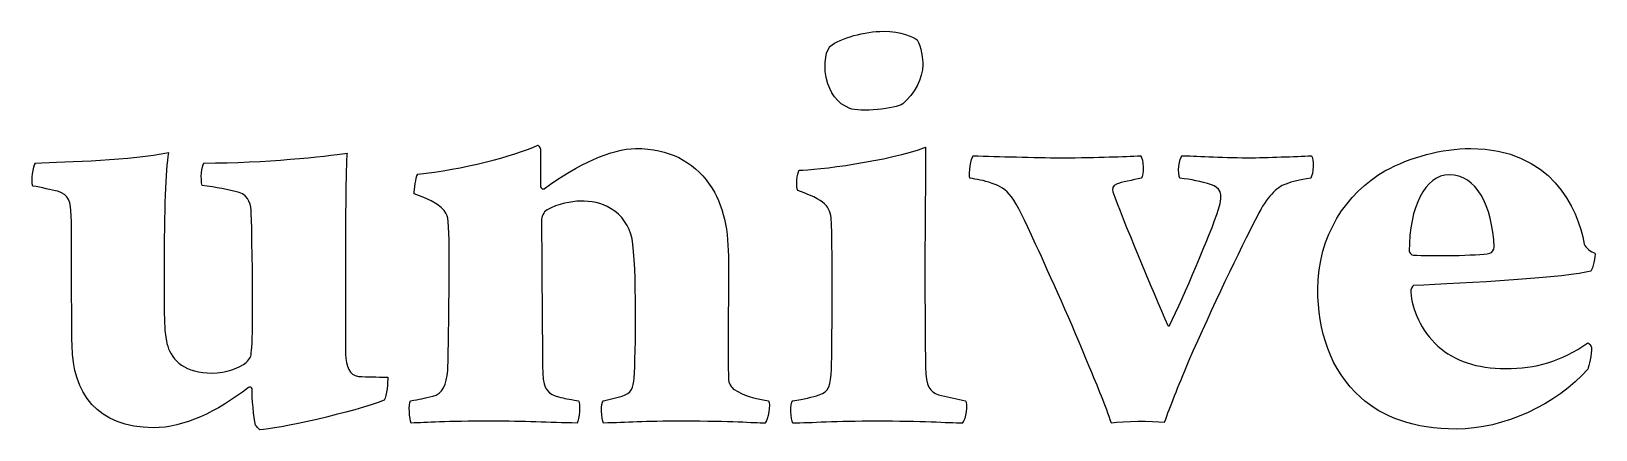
# Model space of a CAD drawing. Header units: millimetres. Extents: x -47.1 to -25.9, y 47.6 to 50.6.
# Drawn here: x -47.07 to -36.55, y 47.65 to 50.33 of the extents above; entities that cross this region are included whole.
import ezdxf

# ---------------------------------------------------------------- set-up
doc = ezdxf.new("R2010")
doc.units = ezdxf.units.MM
doc.header["$MEASUREMENT"] = 0
doc.layers.add('Camada 1', color=7, linetype='Continuous')

msp = doc.modelspace()

# ---------------------------------------------------------------- linework, layer by layer
at = {"layer": 'Camada 1', "color": 250}
for points, knots in [([(-41.0761, 50.1048), (-41.0761, 50.1402), (-41.0857, 50.2289), (-41.1144, 50.2732), (-41.1144, 50.2732), (-41.1433, 50.2953), (-41.2202, 50.3308), (-41.3404, 50.3308), (-41.3404, 50.3308), (-41.4653, 50.3308), (-41.6288, 50.2865), (-41.7009, 50.2289), (-41.7009, 50.2289), (-41.7393, 50.1845), (-41.7393, 50.0605), (-41.7249, 50.0117), (-41.7249, 50.0117), (-41.7009, 49.9187), (-41.6528, 49.8433), (-41.5663, 49.8123), (-41.5663, 49.8123), (-41.5039, 49.7857), (-41.2539, 49.8079), (-41.2107, 49.8433), (-41.2107, 49.8433), (-41.1338, 49.9054), (-41.0761, 50.0162), (-41.0761, 50.1048)], [0, 0, 0, 0, 0.125, 0.125, 0.125, 0.125, 0.25, 0.25, 0.25, 0.25, 0.375, 0.375, 0.375, 0.375, 0.5, 0.5, 0.5, 0.5, 0.625, 0.625, 0.625, 0.625, 0.75, 0.75, 0.75, 0.75, 1, 1, 1, 1]), ([(-47.065, 49.2894), (-47.0073, 49.2806), (-46.9352, 49.2629), (-46.8967, 49.254), (-46.8967, 49.254), (-46.8198, 49.2318), (-46.8102, 49.1831), (-46.8054, 49.09), (-46.8054, 49.09), (-46.8006, 48.8685), (-46.8054, 48.4342), (-46.8006, 48.2171), (-46.8006, 48.2171), (-46.7958, 47.898), (-46.6324, 47.6632), (-46.2527, 47.6632), (-46.2527, 47.6632), (-46.046, 47.6632), (-45.8297, 47.7695), (-45.6134, 47.9335), (-45.6134, 47.9335), (-45.6038, 47.9424), (-45.5894, 47.9335), (-45.5894, 47.9246), (-45.5894, 47.9246), (-45.5894, 47.867), (-45.5798, 47.7297), (-45.5654, 47.6809), (-45.5654, 47.6809), (-45.5605, 47.6721), (-45.5461, 47.6543), (-45.5365, 47.6499), (-45.5365, 47.6499), (-45.4356, 47.6499), (-44.8925, 47.7695), (-44.7001, 47.8493), (-44.7001, 47.8493), (-44.6809, 47.8759), (-44.6762, 47.9734), (-44.6762, 48.0044), (-44.6762, 48.0044), (-44.7531, 48.0044), (-44.8108, 48.0044), (-44.8733, 48.0088), (-44.8733, 48.0088), (-44.9357, 48.0177), (-44.9549, 48.0753), (-44.9597, 48.1595), (-44.9597, 48.1595), (-44.9597, 48.1595), (-44.9597, 49.0502), (-44.9597, 49.0502), (-44.9597, 49.0502), (-44.9597, 49.2407), (-44.9549, 49.4711), (-44.9502, 49.511), (-44.9502, 49.511), (-45.0991, 49.4888), (-45.498, 49.4445), (-45.9114, 49.4445), (-45.9114, 49.4445), (-45.9306, 49.4224), (-45.9355, 49.3382), (-45.9258, 49.2939), (-45.9258, 49.2939), (-45.8297, 49.2806), (-45.7479, 49.2673), (-45.6759, 49.2451), (-45.6759, 49.2451), (-45.6086, 49.2274), (-45.5941, 49.1565), (-45.5941, 49.1078), (-45.5941, 49.1078), (-45.5798, 48.5494), (-45.5846, 48.2392), (-45.5941, 48.1683), (-45.5941, 48.1683), (-45.5941, 48.1506), (-45.6038, 48.124), (-45.6279, 48.1019), (-45.6279, 48.1019), (-45.6759, 48.0664), (-45.7624, 48.031), (-45.8586, 48.031), (-45.8586, 48.031), (-46.0364, 48.031), (-46.1277, 48.1152), (-46.1566, 48.2127), (-46.1566, 48.2127), (-46.1854, 48.3013), (-46.1806, 48.4519), (-46.1806, 48.7134), (-46.1806, 48.7134), (-46.1806, 49.1521), (-46.171, 49.3825), (-46.1518, 49.5154), (-46.1518, 49.5154), (-46.3969, 49.4623), (-46.8295, 49.4534), (-47.0458, 49.4445), (-47.0458, 49.4445), (-47.065, 49.4224), (-47.0746, 49.3249), (-47.065, 49.2894)], [0, 0, 0, 0, 0.037037, 0.037037, 0.037037, 0.037037, 0.0740741, 0.0740741, 0.0740741, 0.0740741, 0.1111111, 0.1111111, 0.1111111, 0.1111111, 0.1481481, 0.1481481, 0.1481481, 0.1481481, 0.1851852, 0.1851852, 0.1851852, 0.1851852, 0.2222222, 0.2222222, 0.2222222, 0.2222222, 0.2592593, 0.2592593, 0.2592593, 0.2592593, 0.2962963, 0.2962963, 0.2962963, 0.2962963, 0.3333333, 0.3333333, 0.3333333, 0.3333333, 0.3703704, 0.3703704, 0.3703704, 0.3703704, 0.4074074, 0.4074074, 0.4074074, 0.4074074, 0.4444444, 0.4444444, 0.4444444, 0.4444444, 0.4814815, 0.4814815, 0.4814815, 0.4814815, 0.5185185, 0.5185185, 0.5185185, 0.5185185, 0.5555556, 0.5555556, 0.5555556, 0.5555556, 0.5925926, 0.5925926, 0.5925926, 0.5925926, 0.6296296, 0.6296296, 0.6296296, 0.6296296, 0.6666667, 0.6666667, 0.6666667, 0.6666667, 0.7037037, 0.7037037, 0.7037037, 0.7037037, 0.7407407, 0.7407407, 0.7407407, 0.7407407, 0.7777778, 0.7777778, 0.7777778, 0.7777778, 0.8148148, 0.8148148, 0.8148148, 0.8148148, 0.8518519, 0.8518519, 0.8518519, 0.8518519, 0.8888889, 0.8888889, 0.8888889, 0.8888889, 0.9259259, 0.9259259, 0.9259259, 0.9259259, 1, 1, 1, 1]), ([(-44.5223, 47.8449), (-44.5367, 47.8227), (-44.5319, 47.7208), (-44.5175, 47.6942), (-44.5175, 47.6942), (-44.4117, 47.6986), (-44.2964, 47.7075), (-43.9744, 47.7075), (-43.9744, 47.7075), (-43.7629, 47.7075), (-43.5899, 47.6986), (-43.4024, 47.6942), (-43.4024, 47.6942), (-43.388, 47.7164), (-43.3784, 47.8271), (-43.3928, 47.8449), (-43.3928, 47.8449), (-43.4697, 47.8582), (-43.4793, 47.8582), (-43.5274, 47.8715), (-43.5274, 47.8715), (-43.5899, 47.8892), (-43.6283, 47.9113), (-43.6332, 48.031), (-43.6332, 48.031), (-43.6379, 48.2791), (-43.6379, 48.7754), (-43.6427, 49.059), (-43.6427, 49.059), (-43.6427, 49.0767), (-43.6283, 49.1166), (-43.6043, 49.1299), (-43.6043, 49.1299), (-43.5322, 49.1698), (-43.4361, 49.1875), (-43.3832, 49.1875), (-43.3832, 49.1875), (-43.3063, 49.1875), (-43.239, 49.1787), (-43.1765, 49.1388), (-43.1765, 49.1388), (-43.0996, 49.0945), (-43.0515, 49.0191), (-43.0323, 48.9349), (-43.0323, 48.9349), (-42.9987, 48.7533), (-43.0083, 48.1462), (-43.0179, 48), (-43.0179, 48), (-43.0227, 47.9335), (-43.0371, 47.8936), (-43.0996, 47.8759), (-43.0996, 47.8759), (-43.0996, 47.8759), (-43.2246, 47.8449), (-43.2246, 47.8449), (-43.2246, 47.8449), (-43.2437, 47.8316), (-43.239, 47.7208), (-43.2246, 47.6942), (-43.2246, 47.6942), (-43.0612, 47.6986), (-42.9602, 47.7075), (-42.6911, 47.7075), (-42.6911, 47.7075), (-42.3594, 47.7075), (-42.2152, 47.6942), (-42.1383, 47.6942), (-42.1383, 47.6942), (-42.1143, 47.7164), (-42.0998, 47.8227), (-42.1143, 47.8449), (-42.1143, 47.8449), (-42.2152, 47.8582), (-42.2825, 47.8803), (-42.345, 47.9202), (-42.345, 47.9202), (-42.3642, 47.9335), (-42.3835, 47.9645), (-42.3835, 47.9955), (-42.3835, 47.9955), (-42.3883, 48.1373), (-42.3835, 48.5095), (-42.3835, 48.7799), (-42.3835, 48.7799), (-42.3835, 48.9837), (-42.4122, 49.1654), (-42.5132, 49.3027), (-42.5132, 49.3027), (-42.6237, 49.4578), (-42.7824, 49.542), (-43.0083, 49.542), (-43.0083, 49.542), (-43.1668, 49.542), (-43.3976, 49.4357), (-43.6235, 49.2717), (-43.6235, 49.2717), (-43.6283, 49.2673), (-43.6476, 49.2717), (-43.6476, 49.285), (-43.6476, 49.285), (-43.6476, 49.285), (-43.6476, 49.5287), (-43.6476, 49.5287), (-43.6476, 49.5287), (-43.6476, 49.542), (-43.6571, 49.5553), (-43.6668, 49.5642), (-43.6668, 49.5642), (-43.8302, 49.4888), (-44.1763, 49.4002), (-44.4742, 49.3692), (-44.4742, 49.3692), (-44.4886, 49.347), (-44.4983, 49.2673), (-44.4983, 49.2363), (-44.4983, 49.2363), (-44.306, 49.1742), (-44.282, 49.1122), (-44.2724, 49.0723), (-44.2724, 49.0723), (-44.2628, 49.028), (-44.2628, 48.8375), (-44.2628, 48.7267), (-44.2628, 48.7267), (-44.2628, 48.5361), (-44.2676, 48.1816), (-44.2724, 48.0487), (-44.2724, 48.0487), (-44.282, 47.9556), (-44.306, 47.8892), (-44.3733, 47.8759), (-44.3733, 47.8759), (-44.431, 47.8626), (-44.4647, 47.8537), (-44.5223, 47.8449)], [0, 0, 0, 0, 0.0285714, 0.0285714, 0.0285714, 0.0285714, 0.0571429, 0.0571429, 0.0571429, 0.0571429, 0.0857143, 0.0857143, 0.0857143, 0.0857143, 0.1142857, 0.1142857, 0.1142857, 0.1142857, 0.1428571, 0.1428571, 0.1428571, 0.1428571, 0.1714286, 0.1714286, 0.1714286, 0.1714286, 0.2, 0.2, 0.2, 0.2, 0.2285714, 0.2285714, 0.2285714, 0.2285714, 0.2571429, 0.2571429, 0.2571429, 0.2571429, 0.2857143, 0.2857143, 0.2857143, 0.2857143, 0.3142857, 0.3142857, 0.3142857, 0.3142857, 0.3428571, 0.3428571, 0.3428571, 0.3428571, 0.3714286, 0.3714286, 0.3714286, 0.3714286, 0.4, 0.4, 0.4, 0.4, 0.4285714, 0.4285714, 0.4285714, 0.4285714, 0.4571429, 0.4571429, 0.4571429, 0.4571429, 0.4857143, 0.4857143, 0.4857143, 0.4857143, 0.5142857, 0.5142857, 0.5142857, 0.5142857, 0.5428571, 0.5428571, 0.5428571, 0.5428571, 0.5714286, 0.5714286, 0.5714286, 0.5714286, 0.6, 0.6, 0.6, 0.6, 0.6285714, 0.6285714, 0.6285714, 0.6285714, 0.6571429, 0.6571429, 0.6571429, 0.6571429, 0.6857143, 0.6857143, 0.6857143, 0.6857143, 0.7142857, 0.7142857, 0.7142857, 0.7142857, 0.7428571, 0.7428571, 0.7428571, 0.7428571, 0.7714286, 0.7714286, 0.7714286, 0.7714286, 0.8, 0.8, 0.8, 0.8, 0.8285714, 0.8285714, 0.8285714, 0.8285714, 0.8571429, 0.8571429, 0.8571429, 0.8571429, 0.8857143, 0.8857143, 0.8857143, 0.8857143, 0.9142857, 0.9142857, 0.9142857, 0.9142857, 0.9428571, 0.9428571, 0.9428571, 0.9428571, 1, 1, 1, 1]), ([(-40.7876, 47.8449), (-40.7876, 47.8449), (-40.9703, 47.8847), (-40.9703, 47.8847), (-40.9703, 47.8847), (-41.028, 47.9069), (-41.0569, 47.9379), (-41.0569, 48.0709), (-41.0569, 48.0709), (-41.0616, 48.2747), (-41.0616, 48.5716), (-41.0616, 48.7976), (-41.0616, 48.7976), (-41.0616, 49.0457), (-41.0569, 49.3692), (-41.0569, 49.5509), (-41.0569, 49.5509), (-41.302, 49.4578), (-41.797, 49.3958), (-41.9076, 49.3958), (-41.9076, 49.3958), (-41.922, 49.3781), (-41.9317, 49.2806), (-41.9172, 49.2584), (-41.9172, 49.2584), (-41.7922, 49.2141), (-41.7585, 49.192), (-41.7249, 49.1565), (-41.7249, 49.1565), (-41.7009, 49.1343), (-41.6913, 49.0812), (-41.6913, 49.0457), (-41.6913, 49.0457), (-41.6865, 48.9704), (-41.6865, 48.7931), (-41.6865, 48.6425), (-41.6865, 48.6425), (-41.6865, 48.4298), (-41.6865, 48.1551), (-41.6913, 48.0576), (-41.6913, 48.0576), (-41.6961, 47.9512), (-41.7057, 47.9025), (-41.773, 47.8847), (-41.773, 47.8847), (-41.821, 47.867), (-41.8739, 47.8582), (-41.9509, 47.8449), (-41.9509, 47.8449), (-41.97, 47.8271), (-41.9653, 47.7164), (-41.9509, 47.6942), (-41.9509, 47.6942), (-41.8307, 47.6942), (-41.6577, 47.7075), (-41.3884, 47.7075), (-41.3884, 47.7075), (-41.0857, 47.7075), (-40.903, 47.6942), (-40.8117, 47.6942), (-40.8117, 47.6942), (-40.7829, 47.7164), (-40.7732, 47.8271), (-40.7876, 47.8449)], [0, 0, 0, 0, 0.0588235, 0.0588235, 0.0588235, 0.0588235, 0.1176471, 0.1176471, 0.1176471, 0.1176471, 0.1764706, 0.1764706, 0.1764706, 0.1764706, 0.2352941, 0.2352941, 0.2352941, 0.2352941, 0.2941176, 0.2941176, 0.2941176, 0.2941176, 0.3529412, 0.3529412, 0.3529412, 0.3529412, 0.4117647, 0.4117647, 0.4117647, 0.4117647, 0.4705882, 0.4705882, 0.4705882, 0.4705882, 0.5294118, 0.5294118, 0.5294118, 0.5294118, 0.5882353, 0.5882353, 0.5882353, 0.5882353, 0.6470588, 0.6470588, 0.6470588, 0.6470588, 0.7058824, 0.7058824, 0.7058824, 0.7058824, 0.7647059, 0.7647059, 0.7647059, 0.7647059, 0.8235294, 0.8235294, 0.8235294, 0.8235294, 0.8823529, 0.8823529, 0.8823529, 0.8823529, 1, 1, 1, 1]), ([(-40.7588, 49.3426), (-40.7155, 49.3338), (-40.6674, 49.3293), (-40.6099, 49.3072), (-40.6099, 49.3072), (-40.4992, 49.2717), (-40.4704, 49.2363), (-40.3166, 48.8995), (-40.3166, 48.8995), (-40.2204, 48.6868), (-40.0715, 48.3633), (-39.9561, 48.0753), (-39.9561, 48.0753), (-39.8984, 47.9379), (-39.8456, 47.8094), (-39.8071, 47.6942), (-39.8071, 47.6942), (-39.7206, 47.7075), (-39.538, 47.7075), (-39.4514, 47.6986), (-39.4514, 47.6986), (-39.413, 47.805), (-39.365, 47.9246), (-39.2881, 48.1107), (-39.2881, 48.1107), (-39.1294, 48.4697), (-38.9468, 48.8552), (-38.8266, 49.0856), (-38.8266, 49.0856), (-38.7593, 49.2185), (-38.6968, 49.2806), (-38.6343, 49.3027), (-38.6343, 49.3027), (-38.5863, 49.3205), (-38.543, 49.3293), (-38.4661, 49.3426), (-38.4661, 49.3426), (-38.4469, 49.3692), (-38.4421, 49.4755), (-38.4613, 49.4933), (-38.4613, 49.4933), (-38.5718, 49.4888), (-38.7497, 49.48), (-38.8939, 49.48), (-38.8939, 49.48), (-39.0718, 49.48), (-39.2544, 49.4933), (-39.3313, 49.4933), (-39.3313, 49.4933), (-39.3505, 49.48), (-39.365, 49.3692), (-39.3456, 49.3426), (-39.3456, 49.3426), (-39.2687, 49.3338), (-39.2063, 49.3205), (-39.1342, 49.2983), (-39.1342, 49.2983), (-39.0813, 49.2806), (-39.0477, 49.2451), (-39.0862, 49.1343), (-39.0862, 49.1343), (-39.1438, 48.9527), (-39.3217, 48.5494), (-39.413, 48.3545), (-39.413, 48.3545), (-39.413, 48.35), (-39.4226, 48.3456), (-39.4274, 48.35), (-39.4274, 48.35), (-39.5283, 48.5849), (-39.7351, 49.0767), (-39.7975, 49.2496), (-39.7975, 49.2496), (-39.8023, 49.2673), (-39.7975, 49.2939), (-39.7734, 49.3027), (-39.7734, 49.3027), (-39.7398, 49.316), (-39.6629, 49.3293), (-39.6052, 49.3426), (-39.6052, 49.3426), (-39.586, 49.3648), (-39.5908, 49.4711), (-39.6101, 49.4933), (-39.6101, 49.4933), (-39.7254, 49.4888), (-39.884, 49.48), (-40.1435, 49.48), (-40.1435, 49.48), (-40.331, 49.48), (-40.5666, 49.4888), (-40.7348, 49.4933), (-40.7348, 49.4933), (-40.754, 49.48), (-40.7684, 49.3736), (-40.7588, 49.3426)], [0, 0, 0, 0, 0.04, 0.04, 0.04, 0.04, 0.08, 0.08, 0.08, 0.08, 0.12, 0.12, 0.12, 0.12, 0.16, 0.16, 0.16, 0.16, 0.2, 0.2, 0.2, 0.2, 0.24, 0.24, 0.24, 0.24, 0.28, 0.28, 0.28, 0.28, 0.32, 0.32, 0.32, 0.32, 0.36, 0.36, 0.36, 0.36, 0.4, 0.4, 0.4, 0.4, 0.44, 0.44, 0.44, 0.44, 0.48, 0.48, 0.48, 0.48, 0.52, 0.52, 0.52, 0.52, 0.56, 0.56, 0.56, 0.56, 0.6, 0.6, 0.6, 0.6, 0.64, 0.64, 0.64, 0.64, 0.68, 0.68, 0.68, 0.68, 0.72, 0.72, 0.72, 0.72, 0.76, 0.76, 0.76, 0.76, 0.8, 0.8, 0.8, 0.8, 0.84, 0.84, 0.84, 0.84, 0.88, 0.88, 0.88, 0.88, 0.92, 0.92, 0.92, 0.92, 1, 1, 1, 1]), ([(-36.6012, 48.2348), (-36.7839, 48.1063), (-36.9521, 48.062), (-37.154, 48.062), (-37.154, 48.062), (-37.351, 48.062), (-37.4952, 48.1107), (-37.6105, 48.2127), (-37.6105, 48.2127), (-37.7259, 48.319), (-37.7836, 48.4564), (-37.7932, 48.576), (-37.7932, 48.576), (-37.7932, 48.5893), (-37.7836, 48.6159), (-37.774, 48.6203), (-37.774, 48.6203), (-37.4327, 48.6336), (-36.7214, 48.6735), (-36.582, 48.7178), (-36.582, 48.7178), (-36.5676, 48.7267), (-36.5483, 48.8242), (-36.5531, 48.8375), (-36.5531, 48.8375), (-36.5771, 48.8463), (-36.6204, 48.8729), (-36.6252, 48.8995), (-36.6252, 48.8995), (-36.6684, 49.1432), (-36.8511, 49.542), (-37.3894, 49.542), (-37.3894, 49.542), (-37.5816, 49.542), (-37.798, 49.4844), (-37.9662, 49.3914), (-37.9662, 49.3914), (-38.2257, 49.2407), (-38.418, 48.9571), (-38.418, 48.5937), (-38.418, 48.5937), (-38.418, 48.3234), (-38.3363, 48.0487), (-38.1296, 47.867), (-38.1296, 47.867), (-37.9806, 47.7341), (-37.774, 47.6543), (-37.4855, 47.6543), (-37.4855, 47.6543), (-37.1684, 47.6543), (-36.8127, 47.8183), (-36.6012, 48.0576), (-36.6012, 48.0576), (-36.5964, 48.0753), (-36.5723, 48.1595), (-36.5771, 48.2038), (-36.5771, 48.2038), (-36.5771, 48.2171), (-36.5964, 48.2304), (-36.6012, 48.2348)], [0, 0, 0, 0, 0.0625, 0.0625, 0.0625, 0.0625, 0.125, 0.125, 0.125, 0.125, 0.1875, 0.1875, 0.1875, 0.1875, 0.25, 0.25, 0.25, 0.25, 0.3125, 0.3125, 0.3125, 0.3125, 0.375, 0.375, 0.375, 0.375, 0.4375, 0.4375, 0.4375, 0.4375, 0.5, 0.5, 0.5, 0.5, 0.5625, 0.5625, 0.5625, 0.5625, 0.625, 0.625, 0.625, 0.625, 0.6875, 0.6875, 0.6875, 0.6875, 0.75, 0.75, 0.75, 0.75, 0.8125, 0.8125, 0.8125, 0.8125, 0.875, 0.875, 0.875, 0.875, 1, 1, 1, 1]), ([(-37.5336, 49.3648), (-37.351, 49.3648), (-37.2453, 49.1609), (-37.2309, 48.8773), (-37.2309, 48.8773), (-37.2309, 48.8596), (-37.2453, 48.8419), (-37.2597, 48.8375), (-37.2597, 48.8375), (-37.3414, 48.8197), (-37.6634, 48.8197), (-37.774, 48.8242), (-37.774, 48.8242), (-37.7932, 48.8242), (-37.8028, 48.8463), (-37.8028, 48.8507), (-37.8028, 48.8507), (-37.8028, 49.1476), (-37.6971, 49.3648), (-37.5336, 49.3648)], [0, 0, 0, 0, 0.1666667, 0.1666667, 0.1666667, 0.1666667, 0.3333333, 0.3333333, 0.3333333, 0.3333333, 0.5, 0.5, 0.5, 0.5, 0.6666667, 0.6666667, 0.6666667, 0.6666667, 1, 1, 1, 1])]:
    msp.add_open_spline(points, degree=3, knots=knots, dxfattribs=at)
at = {"layer": 'Camada 1', "color": 250, "lineweight": 9}
for points, knots in [([(-41.0761, 50.1048), (-41.0761, 50.1402), (-41.0857, 50.2289), (-41.1144, 50.2732), (-41.1144, 50.2732), (-41.1433, 50.2953), (-41.2202, 50.3308), (-41.3404, 50.3308), (-41.3404, 50.3308), (-41.4653, 50.3308), (-41.6288, 50.2865), (-41.7009, 50.2289), (-41.7009, 50.2289), (-41.7393, 50.1845), (-41.7393, 50.0605), (-41.7249, 50.0117), (-41.7249, 50.0117), (-41.7009, 49.9187), (-41.6528, 49.8433), (-41.5663, 49.8123), (-41.5663, 49.8123), (-41.5039, 49.7857), (-41.2539, 49.8079), (-41.2107, 49.8433), (-41.2107, 49.8433), (-41.1338, 49.9054), (-41.0761, 50.0162), (-41.0761, 50.1048)], [0, 0, 0, 0, 0.125, 0.125, 0.125, 0.125, 0.25, 0.25, 0.25, 0.25, 0.375, 0.375, 0.375, 0.375, 0.5, 0.5, 0.5, 0.5, 0.625, 0.625, 0.625, 0.625, 0.75, 0.75, 0.75, 0.75, 1, 1, 1, 1]), ([(-47.065, 49.2894), (-47.0073, 49.2806), (-46.9352, 49.2629), (-46.8967, 49.254), (-46.8967, 49.254), (-46.8198, 49.2318), (-46.8102, 49.1831), (-46.8054, 49.09), (-46.8054, 49.09), (-46.8006, 48.8685), (-46.8054, 48.4342), (-46.8006, 48.2171), (-46.8006, 48.2171), (-46.7958, 47.898), (-46.6324, 47.6632), (-46.2527, 47.6632), (-46.2527, 47.6632), (-46.046, 47.6632), (-45.8297, 47.7695), (-45.6134, 47.9335), (-45.6134, 47.9335), (-45.6038, 47.9424), (-45.5894, 47.9335), (-45.5894, 47.9246), (-45.5894, 47.9246), (-45.5894, 47.867), (-45.5798, 47.7297), (-45.5654, 47.6809), (-45.5654, 47.6809), (-45.5605, 47.6721), (-45.5461, 47.6543), (-45.5365, 47.6499), (-45.5365, 47.6499), (-45.4356, 47.6499), (-44.8925, 47.7695), (-44.7001, 47.8493), (-44.7001, 47.8493), (-44.6809, 47.8759), (-44.6762, 47.9734), (-44.6762, 48.0044), (-44.6762, 48.0044), (-44.7531, 48.0044), (-44.8108, 48.0044), (-44.8733, 48.0088), (-44.8733, 48.0088), (-44.9357, 48.0177), (-44.9549, 48.0753), (-44.9597, 48.1595), (-44.9597, 48.1595), (-44.9597, 48.1595), (-44.9597, 49.0502), (-44.9597, 49.0502), (-44.9597, 49.0502), (-44.9597, 49.2407), (-44.9549, 49.4711), (-44.9502, 49.511), (-44.9502, 49.511), (-45.0991, 49.4888), (-45.498, 49.4445), (-45.9114, 49.4445), (-45.9114, 49.4445), (-45.9306, 49.4224), (-45.9355, 49.3382), (-45.9258, 49.2939), (-45.9258, 49.2939), (-45.8297, 49.2806), (-45.7479, 49.2673), (-45.6759, 49.2451), (-45.6759, 49.2451), (-45.6086, 49.2274), (-45.5941, 49.1565), (-45.5941, 49.1078), (-45.5941, 49.1078), (-45.5798, 48.5494), (-45.5846, 48.2392), (-45.5941, 48.1683), (-45.5941, 48.1683), (-45.5941, 48.1506), (-45.6038, 48.124), (-45.6279, 48.1019), (-45.6279, 48.1019), (-45.6759, 48.0664), (-45.7624, 48.031), (-45.8586, 48.031), (-45.8586, 48.031), (-46.0364, 48.031), (-46.1277, 48.1152), (-46.1566, 48.2127), (-46.1566, 48.2127), (-46.1854, 48.3013), (-46.1806, 48.4519), (-46.1806, 48.7134), (-46.1806, 48.7134), (-46.1806, 49.1521), (-46.171, 49.3825), (-46.1518, 49.5154), (-46.1518, 49.5154), (-46.3969, 49.4623), (-46.8295, 49.4534), (-47.0458, 49.4445), (-47.0458, 49.4445), (-47.065, 49.4224), (-47.0746, 49.3249), (-47.065, 49.2894)], [0, 0, 0, 0, 0.037037, 0.037037, 0.037037, 0.037037, 0.0740741, 0.0740741, 0.0740741, 0.0740741, 0.1111111, 0.1111111, 0.1111111, 0.1111111, 0.1481481, 0.1481481, 0.1481481, 0.1481481, 0.1851852, 0.1851852, 0.1851852, 0.1851852, 0.2222222, 0.2222222, 0.2222222, 0.2222222, 0.2592593, 0.2592593, 0.2592593, 0.2592593, 0.2962963, 0.2962963, 0.2962963, 0.2962963, 0.3333333, 0.3333333, 0.3333333, 0.3333333, 0.3703704, 0.3703704, 0.3703704, 0.3703704, 0.4074074, 0.4074074, 0.4074074, 0.4074074, 0.4444444, 0.4444444, 0.4444444, 0.4444444, 0.4814815, 0.4814815, 0.4814815, 0.4814815, 0.5185185, 0.5185185, 0.5185185, 0.5185185, 0.5555556, 0.5555556, 0.5555556, 0.5555556, 0.5925926, 0.5925926, 0.5925926, 0.5925926, 0.6296296, 0.6296296, 0.6296296, 0.6296296, 0.6666667, 0.6666667, 0.6666667, 0.6666667, 0.7037037, 0.7037037, 0.7037037, 0.7037037, 0.7407407, 0.7407407, 0.7407407, 0.7407407, 0.7777778, 0.7777778, 0.7777778, 0.7777778, 0.8148148, 0.8148148, 0.8148148, 0.8148148, 0.8518519, 0.8518519, 0.8518519, 0.8518519, 0.8888889, 0.8888889, 0.8888889, 0.8888889, 0.9259259, 0.9259259, 0.9259259, 0.9259259, 1, 1, 1, 1]), ([(-44.5223, 47.8449), (-44.5367, 47.8227), (-44.5319, 47.7208), (-44.5175, 47.6942), (-44.5175, 47.6942), (-44.4117, 47.6986), (-44.2964, 47.7075), (-43.9744, 47.7075), (-43.9744, 47.7075), (-43.7629, 47.7075), (-43.5899, 47.6986), (-43.4024, 47.6942), (-43.4024, 47.6942), (-43.388, 47.7164), (-43.3784, 47.8271), (-43.3928, 47.8449), (-43.3928, 47.8449), (-43.4697, 47.8582), (-43.4793, 47.8582), (-43.5274, 47.8715), (-43.5274, 47.8715), (-43.5899, 47.8892), (-43.6283, 47.9113), (-43.6332, 48.031), (-43.6332, 48.031), (-43.6379, 48.2791), (-43.6379, 48.7754), (-43.6427, 49.059), (-43.6427, 49.059), (-43.6427, 49.0767), (-43.6283, 49.1166), (-43.6043, 49.1299), (-43.6043, 49.1299), (-43.5322, 49.1698), (-43.4361, 49.1875), (-43.3832, 49.1875), (-43.3832, 49.1875), (-43.3063, 49.1875), (-43.239, 49.1787), (-43.1765, 49.1388), (-43.1765, 49.1388), (-43.0996, 49.0945), (-43.0515, 49.0191), (-43.0323, 48.9349), (-43.0323, 48.9349), (-42.9987, 48.7533), (-43.0083, 48.1462), (-43.0179, 48), (-43.0179, 48), (-43.0227, 47.9335), (-43.0371, 47.8936), (-43.0996, 47.8759), (-43.0996, 47.8759), (-43.0996, 47.8759), (-43.2246, 47.8449), (-43.2246, 47.8449), (-43.2246, 47.8449), (-43.2437, 47.8316), (-43.239, 47.7208), (-43.2246, 47.6942), (-43.2246, 47.6942), (-43.0612, 47.6986), (-42.9602, 47.7075), (-42.6911, 47.7075), (-42.6911, 47.7075), (-42.3594, 47.7075), (-42.2152, 47.6942), (-42.1383, 47.6942), (-42.1383, 47.6942), (-42.1143, 47.7164), (-42.0998, 47.8227), (-42.1143, 47.8449), (-42.1143, 47.8449), (-42.2152, 47.8582), (-42.2825, 47.8803), (-42.345, 47.9202), (-42.345, 47.9202), (-42.3642, 47.9335), (-42.3835, 47.9645), (-42.3835, 47.9955), (-42.3835, 47.9955), (-42.3883, 48.1373), (-42.3835, 48.5095), (-42.3835, 48.7799), (-42.3835, 48.7799), (-42.3835, 48.9837), (-42.4122, 49.1654), (-42.5132, 49.3027), (-42.5132, 49.3027), (-42.6237, 49.4578), (-42.7824, 49.542), (-43.0083, 49.542), (-43.0083, 49.542), (-43.1668, 49.542), (-43.3976, 49.4357), (-43.6235, 49.2717), (-43.6235, 49.2717), (-43.6283, 49.2673), (-43.6476, 49.2717), (-43.6476, 49.285), (-43.6476, 49.285), (-43.6476, 49.285), (-43.6476, 49.5287), (-43.6476, 49.5287), (-43.6476, 49.5287), (-43.6476, 49.542), (-43.6571, 49.5553), (-43.6668, 49.5642), (-43.6668, 49.5642), (-43.8302, 49.4888), (-44.1763, 49.4002), (-44.4742, 49.3692), (-44.4742, 49.3692), (-44.4886, 49.347), (-44.4983, 49.2673), (-44.4983, 49.2363), (-44.4983, 49.2363), (-44.306, 49.1742), (-44.282, 49.1122), (-44.2724, 49.0723), (-44.2724, 49.0723), (-44.2628, 49.028), (-44.2628, 48.8375), (-44.2628, 48.7267), (-44.2628, 48.7267), (-44.2628, 48.5361), (-44.2676, 48.1816), (-44.2724, 48.0487), (-44.2724, 48.0487), (-44.282, 47.9556), (-44.306, 47.8892), (-44.3733, 47.8759), (-44.3733, 47.8759), (-44.431, 47.8626), (-44.4647, 47.8537), (-44.5223, 47.8449)], [0, 0, 0, 0, 0.0285714, 0.0285714, 0.0285714, 0.0285714, 0.0571429, 0.0571429, 0.0571429, 0.0571429, 0.0857143, 0.0857143, 0.0857143, 0.0857143, 0.1142857, 0.1142857, 0.1142857, 0.1142857, 0.1428571, 0.1428571, 0.1428571, 0.1428571, 0.1714286, 0.1714286, 0.1714286, 0.1714286, 0.2, 0.2, 0.2, 0.2, 0.2285714, 0.2285714, 0.2285714, 0.2285714, 0.2571429, 0.2571429, 0.2571429, 0.2571429, 0.2857143, 0.2857143, 0.2857143, 0.2857143, 0.3142857, 0.3142857, 0.3142857, 0.3142857, 0.3428571, 0.3428571, 0.3428571, 0.3428571, 0.3714286, 0.3714286, 0.3714286, 0.3714286, 0.4, 0.4, 0.4, 0.4, 0.4285714, 0.4285714, 0.4285714, 0.4285714, 0.4571429, 0.4571429, 0.4571429, 0.4571429, 0.4857143, 0.4857143, 0.4857143, 0.4857143, 0.5142857, 0.5142857, 0.5142857, 0.5142857, 0.5428571, 0.5428571, 0.5428571, 0.5428571, 0.5714286, 0.5714286, 0.5714286, 0.5714286, 0.6, 0.6, 0.6, 0.6, 0.6285714, 0.6285714, 0.6285714, 0.6285714, 0.6571429, 0.6571429, 0.6571429, 0.6571429, 0.6857143, 0.6857143, 0.6857143, 0.6857143, 0.7142857, 0.7142857, 0.7142857, 0.7142857, 0.7428571, 0.7428571, 0.7428571, 0.7428571, 0.7714286, 0.7714286, 0.7714286, 0.7714286, 0.8, 0.8, 0.8, 0.8, 0.8285714, 0.8285714, 0.8285714, 0.8285714, 0.8571429, 0.8571429, 0.8571429, 0.8571429, 0.8857143, 0.8857143, 0.8857143, 0.8857143, 0.9142857, 0.9142857, 0.9142857, 0.9142857, 0.9428571, 0.9428571, 0.9428571, 0.9428571, 1, 1, 1, 1]), ([(-40.7876, 47.8449), (-40.7876, 47.8449), (-40.9703, 47.8847), (-40.9703, 47.8847), (-40.9703, 47.8847), (-41.028, 47.9069), (-41.0569, 47.9379), (-41.0569, 48.0709), (-41.0569, 48.0709), (-41.0616, 48.2747), (-41.0616, 48.5716), (-41.0616, 48.7976), (-41.0616, 48.7976), (-41.0616, 49.0457), (-41.0569, 49.3692), (-41.0569, 49.5509), (-41.0569, 49.5509), (-41.302, 49.4578), (-41.797, 49.3958), (-41.9076, 49.3958), (-41.9076, 49.3958), (-41.922, 49.3781), (-41.9317, 49.2806), (-41.9172, 49.2584), (-41.9172, 49.2584), (-41.7922, 49.2141), (-41.7585, 49.192), (-41.7249, 49.1565), (-41.7249, 49.1565), (-41.7009, 49.1343), (-41.6913, 49.0812), (-41.6913, 49.0457), (-41.6913, 49.0457), (-41.6865, 48.9704), (-41.6865, 48.7931), (-41.6865, 48.6425), (-41.6865, 48.6425), (-41.6865, 48.4298), (-41.6865, 48.1551), (-41.6913, 48.0576), (-41.6913, 48.0576), (-41.6961, 47.9512), (-41.7057, 47.9025), (-41.773, 47.8847), (-41.773, 47.8847), (-41.821, 47.867), (-41.8739, 47.8582), (-41.9509, 47.8449), (-41.9509, 47.8449), (-41.97, 47.8271), (-41.9653, 47.7164), (-41.9509, 47.6942), (-41.9509, 47.6942), (-41.8307, 47.6942), (-41.6577, 47.7075), (-41.3884, 47.7075), (-41.3884, 47.7075), (-41.0857, 47.7075), (-40.903, 47.6942), (-40.8117, 47.6942), (-40.8117, 47.6942), (-40.7829, 47.7164), (-40.7732, 47.8271), (-40.7876, 47.8449)], [0, 0, 0, 0, 0.0588235, 0.0588235, 0.0588235, 0.0588235, 0.1176471, 0.1176471, 0.1176471, 0.1176471, 0.1764706, 0.1764706, 0.1764706, 0.1764706, 0.2352941, 0.2352941, 0.2352941, 0.2352941, 0.2941176, 0.2941176, 0.2941176, 0.2941176, 0.3529412, 0.3529412, 0.3529412, 0.3529412, 0.4117647, 0.4117647, 0.4117647, 0.4117647, 0.4705882, 0.4705882, 0.4705882, 0.4705882, 0.5294118, 0.5294118, 0.5294118, 0.5294118, 0.5882353, 0.5882353, 0.5882353, 0.5882353, 0.6470588, 0.6470588, 0.6470588, 0.6470588, 0.7058824, 0.7058824, 0.7058824, 0.7058824, 0.7647059, 0.7647059, 0.7647059, 0.7647059, 0.8235294, 0.8235294, 0.8235294, 0.8235294, 0.8823529, 0.8823529, 0.8823529, 0.8823529, 1, 1, 1, 1]), ([(-40.7588, 49.3426), (-40.7155, 49.3338), (-40.6674, 49.3293), (-40.6099, 49.3072), (-40.6099, 49.3072), (-40.4992, 49.2717), (-40.4704, 49.2363), (-40.3166, 48.8995), (-40.3166, 48.8995), (-40.2204, 48.6868), (-40.0715, 48.3633), (-39.9561, 48.0753), (-39.9561, 48.0753), (-39.8984, 47.9379), (-39.8456, 47.8094), (-39.8071, 47.6942), (-39.8071, 47.6942), (-39.7206, 47.7075), (-39.538, 47.7075), (-39.4514, 47.6986), (-39.4514, 47.6986), (-39.413, 47.805), (-39.365, 47.9246), (-39.2881, 48.1107), (-39.2881, 48.1107), (-39.1294, 48.4697), (-38.9468, 48.8552), (-38.8266, 49.0856), (-38.8266, 49.0856), (-38.7593, 49.2185), (-38.6968, 49.2806), (-38.6343, 49.3027), (-38.6343, 49.3027), (-38.5863, 49.3205), (-38.543, 49.3293), (-38.4661, 49.3426), (-38.4661, 49.3426), (-38.4469, 49.3692), (-38.4421, 49.4755), (-38.4613, 49.4933), (-38.4613, 49.4933), (-38.5718, 49.4888), (-38.7497, 49.48), (-38.8939, 49.48), (-38.8939, 49.48), (-39.0718, 49.48), (-39.2544, 49.4933), (-39.3313, 49.4933), (-39.3313, 49.4933), (-39.3505, 49.48), (-39.365, 49.3692), (-39.3456, 49.3426), (-39.3456, 49.3426), (-39.2687, 49.3338), (-39.2063, 49.3205), (-39.1342, 49.2983), (-39.1342, 49.2983), (-39.0813, 49.2806), (-39.0477, 49.2451), (-39.0862, 49.1343), (-39.0862, 49.1343), (-39.1438, 48.9527), (-39.3217, 48.5494), (-39.413, 48.3545), (-39.413, 48.3545), (-39.413, 48.35), (-39.4226, 48.3456), (-39.4274, 48.35), (-39.4274, 48.35), (-39.5283, 48.5849), (-39.7351, 49.0767), (-39.7975, 49.2496), (-39.7975, 49.2496), (-39.8023, 49.2673), (-39.7975, 49.2939), (-39.7734, 49.3027), (-39.7734, 49.3027), (-39.7398, 49.316), (-39.6629, 49.3293), (-39.6052, 49.3426), (-39.6052, 49.3426), (-39.586, 49.3648), (-39.5908, 49.4711), (-39.6101, 49.4933), (-39.6101, 49.4933), (-39.7254, 49.4888), (-39.884, 49.48), (-40.1435, 49.48), (-40.1435, 49.48), (-40.331, 49.48), (-40.5666, 49.4888), (-40.7348, 49.4933), (-40.7348, 49.4933), (-40.754, 49.48), (-40.7684, 49.3736), (-40.7588, 49.3426)], [0, 0, 0, 0, 0.04, 0.04, 0.04, 0.04, 0.08, 0.08, 0.08, 0.08, 0.12, 0.12, 0.12, 0.12, 0.16, 0.16, 0.16, 0.16, 0.2, 0.2, 0.2, 0.2, 0.24, 0.24, 0.24, 0.24, 0.28, 0.28, 0.28, 0.28, 0.32, 0.32, 0.32, 0.32, 0.36, 0.36, 0.36, 0.36, 0.4, 0.4, 0.4, 0.4, 0.44, 0.44, 0.44, 0.44, 0.48, 0.48, 0.48, 0.48, 0.52, 0.52, 0.52, 0.52, 0.56, 0.56, 0.56, 0.56, 0.6, 0.6, 0.6, 0.6, 0.64, 0.64, 0.64, 0.64, 0.68, 0.68, 0.68, 0.68, 0.72, 0.72, 0.72, 0.72, 0.76, 0.76, 0.76, 0.76, 0.8, 0.8, 0.8, 0.8, 0.84, 0.84, 0.84, 0.84, 0.88, 0.88, 0.88, 0.88, 0.92, 0.92, 0.92, 0.92, 1, 1, 1, 1]), ([(-36.6012, 48.2348), (-36.7839, 48.1063), (-36.9521, 48.062), (-37.154, 48.062), (-37.154, 48.062), (-37.351, 48.062), (-37.4952, 48.1107), (-37.6105, 48.2127), (-37.6105, 48.2127), (-37.7259, 48.319), (-37.7836, 48.4564), (-37.7932, 48.576), (-37.7932, 48.576), (-37.7932, 48.5893), (-37.7836, 48.6159), (-37.774, 48.6203), (-37.774, 48.6203), (-37.4327, 48.6336), (-36.7214, 48.6735), (-36.582, 48.7178), (-36.582, 48.7178), (-36.5676, 48.7267), (-36.5483, 48.8242), (-36.5531, 48.8375), (-36.5531, 48.8375), (-36.5771, 48.8463), (-36.6204, 48.8729), (-36.6252, 48.8995), (-36.6252, 48.8995), (-36.6684, 49.1432), (-36.8511, 49.542), (-37.3894, 49.542), (-37.3894, 49.542), (-37.5816, 49.542), (-37.798, 49.4844), (-37.9662, 49.3914), (-37.9662, 49.3914), (-38.2257, 49.2407), (-38.418, 48.9571), (-38.418, 48.5937), (-38.418, 48.5937), (-38.418, 48.3234), (-38.3363, 48.0487), (-38.1296, 47.867), (-38.1296, 47.867), (-37.9806, 47.7341), (-37.774, 47.6543), (-37.4855, 47.6543), (-37.4855, 47.6543), (-37.1684, 47.6543), (-36.8127, 47.8183), (-36.6012, 48.0576), (-36.6012, 48.0576), (-36.5964, 48.0753), (-36.5723, 48.1595), (-36.5771, 48.2038), (-36.5771, 48.2038), (-36.5771, 48.2171), (-36.5964, 48.2304), (-36.6012, 48.2348)], [0, 0, 0, 0, 0.0625, 0.0625, 0.0625, 0.0625, 0.125, 0.125, 0.125, 0.125, 0.1875, 0.1875, 0.1875, 0.1875, 0.25, 0.25, 0.25, 0.25, 0.3125, 0.3125, 0.3125, 0.3125, 0.375, 0.375, 0.375, 0.375, 0.4375, 0.4375, 0.4375, 0.4375, 0.5, 0.5, 0.5, 0.5, 0.5625, 0.5625, 0.5625, 0.5625, 0.625, 0.625, 0.625, 0.625, 0.6875, 0.6875, 0.6875, 0.6875, 0.75, 0.75, 0.75, 0.75, 0.8125, 0.8125, 0.8125, 0.8125, 0.875, 0.875, 0.875, 0.875, 1, 1, 1, 1]), ([(-37.5336, 49.3648), (-37.351, 49.3648), (-37.2453, 49.1609), (-37.2309, 48.8773), (-37.2309, 48.8773), (-37.2309, 48.8596), (-37.2453, 48.8419), (-37.2597, 48.8375), (-37.2597, 48.8375), (-37.3414, 48.8197), (-37.6634, 48.8197), (-37.774, 48.8242), (-37.774, 48.8242), (-37.7932, 48.8242), (-37.8028, 48.8463), (-37.8028, 48.8507), (-37.8028, 48.8507), (-37.8028, 49.1476), (-37.6971, 49.3648), (-37.5336, 49.3648)], [0, 0, 0, 0, 0.1666667, 0.1666667, 0.1666667, 0.1666667, 0.3333333, 0.3333333, 0.3333333, 0.3333333, 0.5, 0.5, 0.5, 0.5, 0.6666667, 0.6666667, 0.6666667, 0.6666667, 1, 1, 1, 1])]:
    msp.add_open_spline(points, degree=3, knots=knots, dxfattribs=at)

doc.saveas('drawing.dxf')
